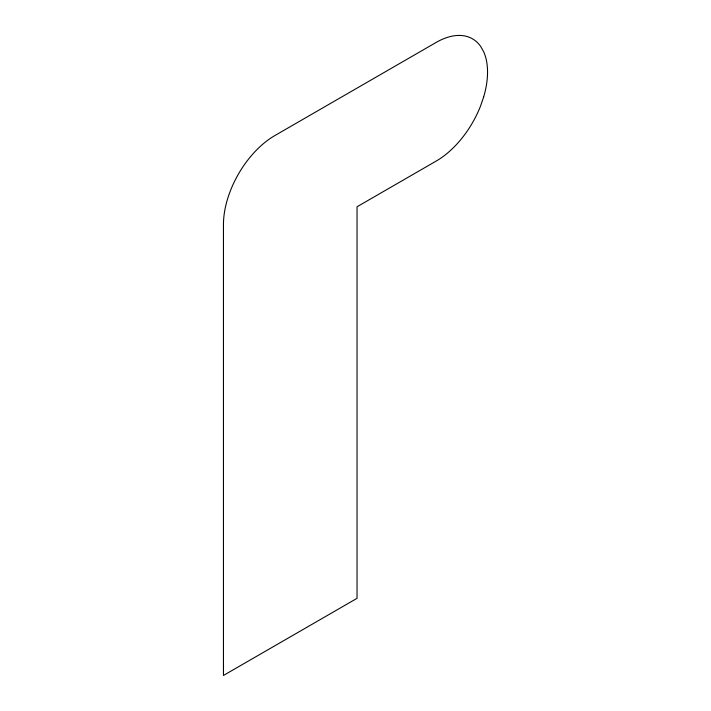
<?xml version="1.0" encoding="UTF-8"?>
<svg xmlns="http://www.w3.org/2000/svg" width="711" height="711" viewBox="0 0 711 711"><rect width="100%" height="100%" fill="white"/><g stroke="black" fill="none" stroke-linecap="round" stroke-linejoin="round"><path stroke-width="1.07" d="M483.631 97.06L480.663 105.735A72.664 41.949 -60 0 1 436.163 161.086L357.038 206.768L357.038 598.324L223.458 675.45L223.458 224.569A72.664 41.949 -60 0 1 274.837 135.579L436.163 42.429A72.664 41.949 -60 0 1 480.663 46.411L483.631 51.654A72.664 41.949 -60 0 1 483.631 97.06"/></g></svg>
